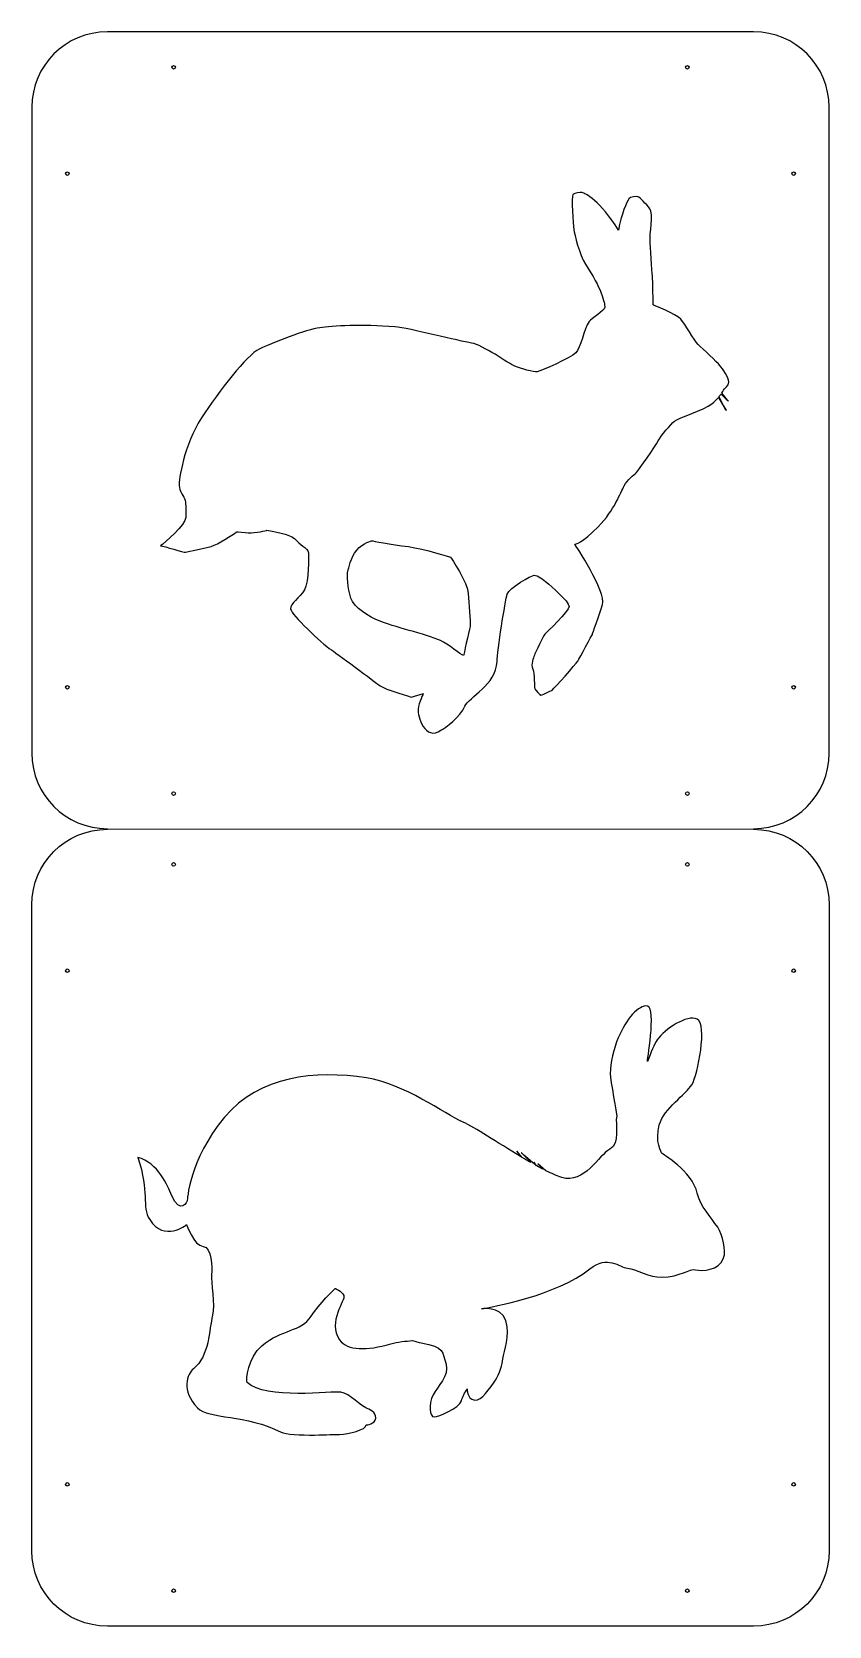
# Model space of a CAD drawing. Extents: x 0 to 127, y 0 to 254.
import ezdxf

# ---------------------------------------------------------------- set-up
doc = ezdxf.new("R2010")
doc.units = 0
doc.layers.get('0').update_dxf_attribs({"linetype": 'CONTINUOUS'})

msp = doc.modelspace()

# ---------------------------------------------------------------- linework, layer by layer
at = {"color": 7}
for points in [[(114.976281, 254.000006), (12.023712, 254.000006)], [(0, 241.98089), (0, 139.067659)], [(127, 139.067659), (127, 241.98089)], [(60.438841, 148.018576), (62.365115, 148.58879)], [(12.023712, 126.953922), (114.976281, 127.048545)], [(0, 12.01915), (0, 114.932325)], [(127, 114.932325), (127, 12.01915)], [(78.120444, 74.656081), (77.242771, 75.667236), (77.814668, 74.838895)], [(80.406665, 73.347881), (79.972246, 73.911153), (80.231635, 73.484833)], [(81.897258, 72.560983), (80.621455, 73.668068), (81.419713, 72.803332)], [(114.976281, 0.000006), (12.023712, 0.000006)]]:
    msp.add_lwpolyline(points, dxfattribs=at)
for points in [[(22.86, 248.355561), (22.86, 248.355561)], [(104.704444, 248.355561), (104.704444, 248.355561)], [(5.926667, 231.422228), (5.926667, 231.422228)], [(121.637778, 231.422228), (121.637778, 231.422228)], [(5.926667, 149.577781), (5.926667, 149.577781)], [(121.637778, 149.577781), (121.637778, 149.577781)], [(22.86, 132.64445), (22.86, 132.64445)], [(104.704444, 132.64445), (104.704444, 132.64445)], [(22.86, 121.355561), (22.86, 121.355561)], [(104.704444, 121.355561), (104.704444, 121.355561)], [(5.926667, 104.422228), (5.926667, 104.422228)], [(121.637778, 104.422228), (121.637778, 104.422228)], [(5.926667, 22.577782), (5.926667, 22.577782)], [(121.637778, 22.577781), (121.637778, 22.577781)], [(22.86, 5.64445), (22.86, 5.64445)], [(104.704444, 5.64445), (104.704444, 5.64445)]]:
    msp.add_lwpolyline(points, close=True, dxfattribs=at)
for points in [[(12.023712, 254.000006), (5.361991, 254.000006), (0, 248.640087), (0, 241.98089)], [(127, 241.98089), (127, 248.640087), (121.638006, 254.000006), (114.976281, 254.000006)], [(22.295556, 248.355561), (22.295556, 248.51143), (22.421912, 248.637786), (22.577778, 248.637786)], [(22.577778, 248.073333), (22.421912, 248.073333), (22.295556, 248.19969), (22.295556, 248.355561)], [(22.577778, 248.637786), (22.733643, 248.637786), (22.86, 248.51143), (22.86, 248.355561)], [(22.86, 248.355561), (22.86, 248.19969), (22.733643, 248.073333), (22.577778, 248.073333)], [(104.14, 248.355561), (104.14, 248.51143), (104.266357, 248.637786), (104.422222, 248.637786)], [(104.422222, 248.073333), (104.266357, 248.073333), (104.14, 248.19969), (104.14, 248.355561)], [(104.422222, 248.637786), (104.578088, 248.637786), (104.704444, 248.51143), (104.704444, 248.355561)], [(104.704444, 248.355561), (104.704444, 248.19969), (104.578088, 248.073333), (104.422222, 248.073333)], [(5.362222, 231.422228), (5.362222, 231.578096), (5.488577, 231.704453), (5.644444, 231.704453)], [(5.644444, 231.14), (5.488577, 231.14), (5.362222, 231.266357), (5.362222, 231.422228)], [(5.644444, 231.704453), (5.800311, 231.704453), (5.926667, 231.578096), (5.926667, 231.422228)], [(5.926667, 231.422228), (5.926667, 231.266357), (5.800311, 231.14), (5.644444, 231.14)], [(121.073333, 231.422228), (121.073333, 231.578096), (121.19969, 231.704453), (121.355556, 231.704453)], [(121.355556, 231.14), (121.19969, 231.14), (121.073333, 231.266357), (121.073333, 231.422228)], [(121.355556, 231.704453), (121.511421, 231.704453), (121.637778, 231.578096), (121.637778, 231.422228)], [(121.637778, 231.422228), (121.637778, 231.266357), (121.511421, 231.14), (121.355556, 231.14)], [(86.170635, 228.065976), (85.921344, 227.843823), (86.209343, 223.280848), (86.328309, 222.520878)], [(87.681424, 228.394052), (87.336939, 228.47757), (86.479777, 228.341669), (86.170635, 228.065976)], [(93.443311, 222.425684), (90.58635, 227.071546), (88.025803, 228.310534), (87.681424, 228.394052)], [(95.079271, 227.398886), (94.897194, 227.049773), (93.779696, 224.814041), (93.443311, 222.425684)], [(96.59006, 227.726856), (96.384211, 227.832042), (95.261348, 227.747998), (95.079271, 227.398886)], [(98.450487, 225.819621), (97.855555, 226.596736), (96.795909, 227.62167), (96.59006, 227.726856)], [(98.472261, 220.794878), (98.385588, 221.651514), (99.045526, 225.042505), (98.450487, 225.819621)], [(86.328309, 222.520878), (86.447169, 221.760802), (87.230701, 218.413358), (88.18779, 216.989558)], [(98.848512, 215.107463), (98.789818, 215.785282), (98.558934, 219.938137), (98.472261, 220.794878)], [(88.18779, 216.989558), (90.727194, 213.211693), (91.305928, 210.724145), (91.259226, 210.135944)], [(98.975997, 210.49789), (98.975997, 210.49789), (98.907311, 214.429538), (98.848512, 215.107463)], [(91.259226, 210.135944), (91.212418, 209.547638), (89.139093, 208.374392), (88.780409, 207.87339)], [(103.372148, 208.235336), (102.670661, 208.959332), (98.975997, 210.49789), (98.975997, 210.49789)], [(45.847101, 206.868967), (43.789345, 206.597482), (38.187235, 204.416552), (36.222884, 203.4663)], [(57.81981, 207.004763), (52.544304, 207.428978), (47.904963, 207.140453), (45.847101, 206.868967)], [(70.034763, 204.416552), (68.21073, 204.688038), (60.073739, 206.823527), (57.81981, 207.004763)], [(88.780409, 207.87339), (87.899475, 206.642607), (87.47852, 203.656161), (86.63682, 202.841705)], [(106.131496, 204.208073), (105.383202, 204.886839), (104.073739, 207.511339), (103.372148, 208.235336)], [(36.222884, 203.4663), (34.258638, 202.516049), (29.795063, 196.750059), (26.999531, 192.488232)], [(76.956117, 200.714946), (75.877959, 201.161987), (71.858691, 204.144961), (70.034763, 204.416552)], [(109.592331, 200.859472), (109.171481, 201.357318), (106.87979, 203.529307), (106.131496, 204.208073)], [(80.502574, 199.864095), (79.894598, 199.77353), (77.93824, 200.307665), (76.956117, 200.714946)], [(86.63682, 202.841705), (85.795015, 202.027249), (81.11055, 199.954555), (80.502574, 199.864095)], [(111.042217, 198.234972), (111.042217, 198.868403), (110.013286, 200.361731), (109.592331, 200.859472)], [(110.293923, 197.103695), (110.293923, 197.103695), (111.042217, 197.601436), (111.042217, 198.234972)], [(108.329571, 194.750681), (108.73296, 195.068553), (109.078707, 195.423346), (109.36292, 195.759206)], [(109.36292, 195.759206), (109.926823, 194.72754), (110.643246, 193.656429), (110.643246, 193.656429)], [(109.470736, 195.889216), (109.585809, 196.030901), (109.689733, 196.167749), (109.781456, 196.295234)], [(110.643246, 193.656429), (110.643246, 193.656429), (109.787241, 195.128404), (109.470736, 195.889216)], [(109.781456, 196.295234), (110.382279, 195.679159), (110.946813, 195.182049), (110.946813, 195.182049)], [(109.890744, 196.450805), (110.155182, 196.835681), (110.293923, 197.103695), (110.293923, 197.103695)], [(110.946813, 195.182049), (110.946813, 195.182049), (110.381437, 195.829575), (109.890744, 196.450805)], [(102.390025, 191.990386), (102.998, 192.488127), (107.066811, 193.755094), (108.329571, 194.750681)], [(26.999531, 192.488232), (24.204103, 188.226299), (23.398377, 182.533098), (23.445185, 181.718537)], [(99.770994, 188.82281), (100.191949, 189.637371), (101.782049, 191.492645), (102.390025, 191.990386)], [(96.263352, 183.75473), (96.637499, 184.162011), (99.350145, 188.008353), (99.770994, 188.82281)], [(94.345913, 181.673202), (94.907081, 182.714019), (95.889205, 183.34745), (96.263352, 183.75473)], [(23.445185, 181.718537), (23.491993, 180.90408), (24.240287, 179.818033), (24.380606, 179.501318)], [(90.230295, 175.15713), (92.802517, 177.781629), (93.78464, 180.632385), (94.345913, 181.673202)], [(24.380606, 179.501318), (24.520819, 179.184497), (24.520819, 177.91753), (24.520819, 176.650457)], [(24.520819, 176.650457), (24.520819, 175.532329), (21.14266, 172.576493), (20.477042, 172.114725)], [(29.057393, 172.215914), (30.226537, 172.713655), (32.658546, 174.368759), (32.658546, 174.368759)], [(32.658546, 174.368759), (32.658546, 174.368759), (34.030594, 174.196885), (34.445869, 174.178372)], [(34.445869, 174.178372), (35.671919, 174.123781), (37.428843, 174.59491), (37.428843, 174.59491)], [(37.428843, 174.59491), (39.720534, 174.142399), (41.357336, 173.918983), (42.199246, 172.923396)], [(42.199246, 172.923396), (42.939546, 172.047827), (44.257002, 171.628765), (44.069981, 170.678514)], [(51.739945, 171.426808), (52.779395, 172.626561), (54.171849, 172.923396), (54.171849, 172.923396)], [(54.171849, 172.923396), (54.171849, 172.923396), (57.165027, 172.362228), (59.971183, 171.988081)], [(86.496502, 172.362333), (86.496502, 172.362333), (87.657967, 172.532525), (90.230295, 175.15713)], [(20.477042, 172.114725), (21.109421, 172.164058), (24.183276, 170.925175), (24.484635, 171.09179)], [(24.484635, 171.09179), (24.812079, 171.272815), (27.888143, 171.718173), (29.057393, 172.215914)], [(44.069981, 170.678514), (44.069981, 170.678514), (44.163492, 166.372613), (43.415198, 165.111431)], [(50.336867, 168.052752), (50.523994, 168.505262), (50.720376, 170.249985), (51.739945, 171.426808)], [(59.971183, 171.988081), (62.573804, 171.641072), (66.705832, 170.304366), (66.705832, 170.304366)], [(66.705832, 170.304366), (66.705832, 170.304366), (69.511883, 166.134156), (69.511883, 164.505138)], [(90.897175, 162.768409), (91.54712, 164.778412), (86.496502, 172.362333), (86.496502, 172.362333)], [(50.804525, 163.799234), (50.336867, 165.337686), (50.149846, 167.600241), (50.336867, 168.052752)], [(43.415198, 165.111431), (42.666903, 163.850354), (41.170315, 162.906098), (41.217017, 162.046306)], [(75.732066, 164.432665), (76.059511, 165.428252), (79.567153, 167.437413), (80.034811, 167.437413)], [(80.034811, 167.437413), (80.502469, 167.437413), (81.5314, 166.758751), (82.045865, 166.260905)], [(82.045865, 166.260905), (82.560225, 165.763164), (85.572441, 163.256999), (85.582329, 162.47515)], [(55.481417, 160.088687), (53.704192, 160.812683), (51.272288, 162.260676), (50.804525, 163.799234)], [(69.511883, 164.505138), (69.511883, 162.87612), (69.979646, 160.179147), (69.792519, 159.274125)], [(74.095159, 153.663075), (74.133342, 155.322176), (75.404727, 163.437183), (75.732066, 164.432665)], [(89.282252, 157.993484), (89.282252, 157.993484), (90.342107, 161.051982), (90.897175, 162.768409)], [(41.217017, 162.046306), (41.263825, 161.186515), (46.127738, 156.616176), (47.717837, 155.530235)], [(65.115733, 157.011571), (62.777234, 158.007158), (57.258642, 159.364691), (55.481417, 160.088687)], [(85.582329, 162.47515), (85.592216, 161.693197), (81.902391, 158.243722), (81.726204, 158.044078)], [(69.792519, 159.274125), (69.605393, 158.369104), (68.763588, 154.658557), (68.763588, 154.658557)], [(81.726204, 158.044078), (81.550123, 157.844435), (80.156722, 155.070676), (80.0427, 154.676964)], [(86.951432, 153.752799), (87.21892, 154.212252), (89.282252, 157.993484), (89.282252, 157.993484)], [(47.717837, 155.530235), (49.068743, 154.607542), (55.574928, 149.738159), (55.574928, 149.738159)], [(68.763588, 154.658557), (68.389441, 154.658557), (66.264365, 156.522561), (65.115733, 157.011571)], [(68.959129, 146.552596), (69.573732, 148.012054), (74.009853, 149.946217), (74.095159, 153.663075)], [(80.0427, 154.676964), (79.928573, 154.283253), (79.433041, 153.233916), (79.780892, 152.486568)], [(79.780892, 152.486568), (80.128742, 151.739325), (79.996628, 149.558711), (80.10476, 149.356859)], [(82.927009, 149.171521), (83.202913, 149.400196), (86.683838, 153.293241), (86.951432, 153.752799)], [(5.362222, 149.577781), (5.362222, 149.733652), (5.488576, 149.860008), (5.644444, 149.860008)], [(5.644444, 149.860008), (5.80031, 149.860008), (5.926667, 149.733652), (5.926667, 149.577781)], [(121.073333, 149.577781), (121.073333, 149.733652), (121.199687, 149.860008), (121.355556, 149.860008)], [(121.355556, 149.860008), (121.511421, 149.860008), (121.637778, 149.733652), (121.637778, 149.577781)], [(5.644444, 149.295556), (5.488576, 149.295556), (5.362222, 149.421912), (5.362222, 149.577781)], [(5.926667, 149.577781), (5.926667, 149.421912), (5.80031, 149.295556), (5.644444, 149.295556)], [(55.574928, 149.738159), (56.650666, 149.149853), (58.839906, 148.567858), (60.438841, 148.018576)], [(62.365115, 148.58879), (62.365115, 148.58879), (61.672464, 147.213796), (61.52331, 146.118808)], [(80.10476, 149.356859), (80.212891, 149.154902), (81.020931, 148.277439), (81.020931, 148.277439)], [(81.020931, 148.277439), (81.020931, 148.277439), (82.651106, 148.942846), (82.927009, 149.171521)], [(121.355556, 149.295556), (121.199687, 149.295556), (121.073333, 149.421912), (121.073333, 149.577781)], [(121.637778, 149.577781), (121.637778, 149.421912), (121.511421, 149.295556), (121.355556, 149.295556)], [(61.52331, 146.118808), (61.374261, 145.023821), (62.645751, 140.927766), (65.17106, 142.751694)], [(65.17106, 142.751694), (65.779036, 142.97795), (68.273211, 144.923578), (68.959129, 146.552596)], [(0, 139.067659), (0, 132.40849), (5.361991, 127.048545), (12.023712, 127.048545)], [(114.976281, 127.048545), (121.637998, 127.048545), (127, 132.40849), (127, 139.067659)], [(22.295556, 132.64445), (22.295556, 132.800319), (22.421911, 132.926675), (22.577777, 132.926675)], [(22.577777, 132.362222), (22.421911, 132.362222), (22.295556, 132.488579), (22.295556, 132.64445)], [(22.577777, 132.926675), (22.733645, 132.926675), (22.86, 132.800319), (22.86, 132.64445)], [(22.86, 132.64445), (22.86, 132.488579), (22.733645, 132.362222), (22.577777, 132.362222)], [(104.14, 132.64445), (104.14, 132.800319), (104.266357, 132.926675), (104.422222, 132.926675)], [(104.422222, 132.362222), (104.266357, 132.362222), (104.14, 132.488579), (104.14, 132.64445)], [(104.422222, 132.926675), (104.578088, 132.926675), (104.704444, 132.800319), (104.704444, 132.64445)], [(104.704444, 132.64445), (104.704444, 132.488579), (104.578088, 132.362222), (104.422222, 132.362222)], [(0, 114.932325), (0, 121.591493), (5.361991, 126.953922), (12.023712, 126.953922)], [(114.976281, 126.953922), (121.637998, 126.953922), (127, 121.591493), (127, 114.932325)], [(22.295556, 121.355561), (22.295556, 121.51143), (22.421911, 121.637786), (22.577777, 121.637786)], [(22.577777, 121.073333), (22.421911, 121.073333), (22.295556, 121.19969), (22.295556, 121.355561)], [(22.577777, 121.637786), (22.733645, 121.637786), (22.86, 121.51143), (22.86, 121.355561)], [(22.86, 121.355561), (22.86, 121.19969), (22.733645, 121.073333), (22.577777, 121.073333)], [(104.14, 121.355561), (104.14, 121.51143), (104.266357, 121.637786), (104.422222, 121.637786)], [(104.422222, 121.073333), (104.266357, 121.073333), (104.14, 121.19969), (104.14, 121.355561)], [(104.422222, 121.637786), (104.578088, 121.637786), (104.704444, 121.51143), (104.704444, 121.355561)], [(104.704444, 121.355561), (104.704444, 121.19969), (104.578088, 121.073333), (104.422222, 121.073333)], [(5.362222, 104.422228), (5.362222, 104.578096), (5.488577, 104.704453), (5.644444, 104.704453)], [(5.644444, 104.14), (5.488577, 104.14), (5.362222, 104.266357), (5.362222, 104.422228)], [(5.644444, 104.704453), (5.800311, 104.704453), (5.926667, 104.578096), (5.926667, 104.422228)], [(5.926667, 104.422228), (5.926667, 104.266357), (5.800311, 104.14), (5.644444, 104.14)], [(121.073333, 104.422228), (121.073333, 104.578096), (121.19969, 104.704453), (121.355556, 104.704453)], [(121.355556, 104.14), (121.19969, 104.14), (121.073333, 104.266357), (121.073333, 104.422228)], [(121.355556, 104.704453), (121.511421, 104.704453), (121.637778, 104.578096), (121.637778, 104.422228)], [(121.637778, 104.422228), (121.637778, 104.266357), (121.511421, 104.14), (121.355556, 104.14)], [(98.089299, 98.775162), (96.665605, 99.092087), (94.643927, 96.669019), (93.401889, 93.726542)], [(98.062582, 89.950569), (97.933413, 89.603244), (99.513099, 98.45813), (98.089299, 98.775162)], [(105.998877, 96.715091), (104.35629, 97.49473), (100.813831, 95.110897), (99.632696, 93.419714)], [(105.142662, 86.261585), (106.092493, 87.84327), (107.641464, 95.935556), (105.998877, 96.715091)], [(93.401889, 93.726542), (92.705135, 92.076066), (92.115462, 89.684132), (92.133869, 88.031658)], [(99.632696, 93.419714), (99.155992, 92.737266), (98.599768, 91.394775), (98.062582, 89.950569)], [(53.316181, 87.343741), (45.087889, 88.590407), (36.219434, 87.705581), (30.709993, 81.085059)], [(68.713751, 80.292797), (65.733617, 81.618143), (59.286442, 86.43914), (53.316181, 87.343741)], [(92.133869, 88.031658), (92.145124, 87.017348), (93.180261, 81.400828), (93.164273, 81.323411)], [(99.946045, 79.877943), (100.701703, 82.540204), (104.192726, 84.679901), (105.142662, 86.261585)], [(93.164273, 81.323411), (92.869436, 79.894983), (93.770987, 76.83354), (92.070547, 75.988369)], [(30.709993, 81.085059), (24.932223, 74.142247), (24.752881, 67.76481), (24.752881, 67.76481)], [(77.814668, 74.838895), (74.188796, 77.014039), (70.502863, 79.497064), (68.713751, 80.292797)], [(100.348593, 75.331587), (100.348593, 75.331587), (99.190283, 77.215576), (99.946045, 79.877943)], [(22.247662, 68.646375), (21.598243, 70.139493), (20.14457, 73.82732), (16.863814, 74.666179)], [(16.863814, 74.666179), (18.763055, 69.104146), (17.4294, 66.881141), (18.763055, 64.762903)], [(80.231635, 73.484833), (79.049132, 74.417624), (77.951725, 75.428989), (77.951725, 75.428989)], [(77.951725, 75.428989), (77.951725, 75.428989), (78.861691, 74.570355), (79.492808, 73.854984)], [(79.492808, 73.854984), (79.039876, 74.113426), (78.581159, 74.381756), (78.120444, 74.656081)], [(92.070547, 75.988369), (90.370108, 75.143304), (87.950195, 70.325041), (84.398795, 71.492818)], [(105.993092, 68.968455), (105.179056, 72.495663), (100.348593, 75.331587), (100.348593, 75.331587)], [(80.426756, 73.332208), (80.420024, 73.337468), (80.413397, 73.342622), (80.406665, 73.347881)], [(81.419713, 72.803332), (81.094898, 72.970999), (80.763456, 73.147817), (80.426756, 73.332208)], [(84.398795, 71.492818), (83.655971, 71.73706), (82.80796, 72.107631), (81.897258, 72.560983)], [(24.752881, 67.76481), (24.752881, 67.76481), (23.696286, 65.31534), (22.247662, 68.646375)], [(109.248919, 63.542007), (108.16708, 65.225617), (106.485574, 66.833913), (105.993092, 68.968455)], [(18.763055, 64.762903), (21.069367, 61.10011), (24.632758, 63.963067), (24.632758, 63.963067)], [(24.632758, 63.963067), (24.632758, 63.963067), (25.817996, 60.602264), (27.260729, 60.487822)], [(110.19854, 58.658214), (110.605505, 59.879109), (110.079364, 62.24969), (109.248919, 63.542007)], [(27.260729, 60.487822), (28.703567, 60.373379), (28.709773, 57.084944), (28.623941, 56.002789)], [(88.878568, 56.907601), (91.748678, 59.200869), (93.570292, 57.13333), (94.868815, 57.030353)], [(105.736228, 56.773699), (106.697313, 56.534084), (109.507677, 56.585731), (110.19854, 58.658214)], [(28.623941, 56.002789), (28.53811, 54.920739), (29.169332, 51.101956), (28.781721, 49.534261)], [(71.626356, 50.54752), (73.185846, 50.808276), (83.579816, 52.673858), (88.878568, 56.907601)], [(94.868815, 57.030353), (96.167443, 56.92727), (98.531712, 55.537972), (100.251085, 55.575523)], [(100.251085, 55.575523), (103.405723, 55.644315), (104.775247, 57.013207), (105.736228, 56.773699)], [(44.509365, 49.393417), (45.699546, 51.229231), (48.296487, 53.811656), (48.296487, 53.811656)], [(48.296487, 53.811656), (48.296487, 53.811656), (49.339198, 53.421205), (49.689888, 52.674068)], [(49.689888, 52.674068), (50.040474, 51.927036), (46.980609, 48.483662), (49.015435, 45.6348)], [(75.719254, 47.670258), (75.412426, 50.844039), (72.428926, 50.656598), (71.626356, 50.54752)], [(28.781721, 49.534261), (28.19962, 47.180195), (28.308383, 43.065628), (25.740999, 40.990937)], [(36.619667, 44.659619), (39.91557, 47.441793), (42.823652, 46.793215), (44.509365, 49.393417)], [(74.976956, 42.203733), (75.048482, 43.105599), (75.932572, 45.464819), (75.719254, 47.670258)], [(34.294737, 38.827889), (33.988646, 39.127669), (34.486597, 42.858938), (36.619667, 44.659619)], [(49.015435, 45.6348), (50.299127, 43.837695), (53.344266, 43.897861), (57.15516, 44.956455)], [(57.15516, 44.956455), (58.340293, 45.285687), (59.493448, 45.422955), (60.645658, 45.492694)], [(60.645658, 45.492694), (61.108582, 45.343224), (61.574556, 45.223312), (62.039269, 45.13727)], [(62.039269, 45.13727), (65.702061, 44.458924), (65.430786, 43.644994), (65.973441, 41.745753)], [(25.740999, 40.990937), (24.726268, 40.170905), (23.732996, 37.543566), (26.372537, 34.790634)], [(65.973441, 41.745753), (66.516097, 39.846511), (64.594135, 38.218545), (63.91579, 36.861959)], [(73.659604, 38.851766), (74.218669, 39.562929), (74.905429, 41.302077), (74.976956, 42.203733)], [(49.238745, 37.277865), (47.974092, 37.471198), (37.146229, 36.035617), (34.294737, 38.827889)], [(70.081592, 36.138489), (71.364337, 35.584894), (72.233596, 37.03741), (73.659604, 38.851766)], [(53.195848, 34.7575), (52.654876, 34.943785), (50.503293, 37.084428), (49.238745, 37.277865)], [(63.91579, 36.861959), (63.101859, 35.233993), (63.39575, 33.334647), (64.07399, 33.334647)], [(64.07399, 33.334647), (64.752335, 33.334647), (68.042032, 34.718371), (68.415128, 35.912128)], [(68.415128, 35.912128), (68.605515, 36.521261), (68.966724, 37.162266), (69.360962, 37.823361)], [(69.360962, 37.823361), (69.328775, 37.121348), (69.628345, 36.334135), (70.081592, 36.138489)], [(26.372537, 34.790634), (28.152076, 32.934624), (34.145899, 33.757074), (39.718977, 30.887175)], [(54.786052, 33.141946), (54.872936, 34.107029), (53.73682, 34.571215), (53.195848, 34.7575)], [(53.266954, 32.053585), (53.266954, 32.053585), (54.699169, 32.176968), (54.786052, 33.141946)], [(39.718977, 30.887175), (40.355143, 30.559626), (42.832172, 30.418361), (45.03214, 30.443921)], [(45.03214, 30.443921), (46.843551, 30.464958), (48.366857, 30.550054), (49.020484, 30.543637)], [(49.020484, 30.543637), (50.46774, 30.529332), (53.259801, 31.329904), (53.266954, 32.053585)], [(5.362222, 22.577782), (5.362222, 22.733651), (5.488577, 22.860008), (5.644444, 22.860008)], [(5.644444, 22.860008), (5.800311, 22.860008), (5.926667, 22.733651), (5.926667, 22.577782)], [(121.073333, 22.577781), (121.073333, 22.733652), (121.199687, 22.860008), (121.355556, 22.860008)], [(121.355556, 22.860008), (121.511421, 22.860008), (121.637778, 22.733652), (121.637778, 22.577781)], [(5.644444, 22.295555), (5.488577, 22.295555), (5.362222, 22.421912), (5.362222, 22.577782)], [(5.926667, 22.577782), (5.926667, 22.421912), (5.800311, 22.295555), (5.644444, 22.295555)], [(121.355556, 22.295556), (121.199687, 22.295556), (121.073333, 22.421912), (121.073333, 22.577781)], [(121.637778, 22.577781), (121.637778, 22.421912), (121.511421, 22.295556), (121.355556, 22.295556)], [(12.023712, 0.000006), (5.361991, 0.000006), (0, 5.359953), (0, 12.01915)], [(127, 12.01915), (127, 5.359953), (121.637998, 0.000006), (114.976281, 0.000006)], [(22.295556, 5.64445), (22.295556, 5.800319), (22.421911, 5.926675), (22.577777, 5.926675)], [(22.577777, 5.362222), (22.421911, 5.362222), (22.295556, 5.488579), (22.295556, 5.64445)], [(22.577777, 5.926675), (22.733645, 5.926675), (22.86, 5.800319), (22.86, 5.64445)], [(22.86, 5.64445), (22.86, 5.488579), (22.733645, 5.362222), (22.577777, 5.362222)], [(104.14, 5.64445), (104.14, 5.800319), (104.266357, 5.926675), (104.422222, 5.926675)], [(104.422222, 5.362222), (104.266357, 5.362222), (104.14, 5.488579), (104.14, 5.64445)], [(104.422222, 5.926675), (104.578088, 5.926675), (104.704444, 5.800319), (104.704444, 5.64445)], [(104.704444, 5.64445), (104.704444, 5.488579), (104.578088, 5.362222), (104.422222, 5.362222)]]:
    msp.add_open_spline(points, degree=3, dxfattribs=at)

doc.saveas('drawing.dxf')
